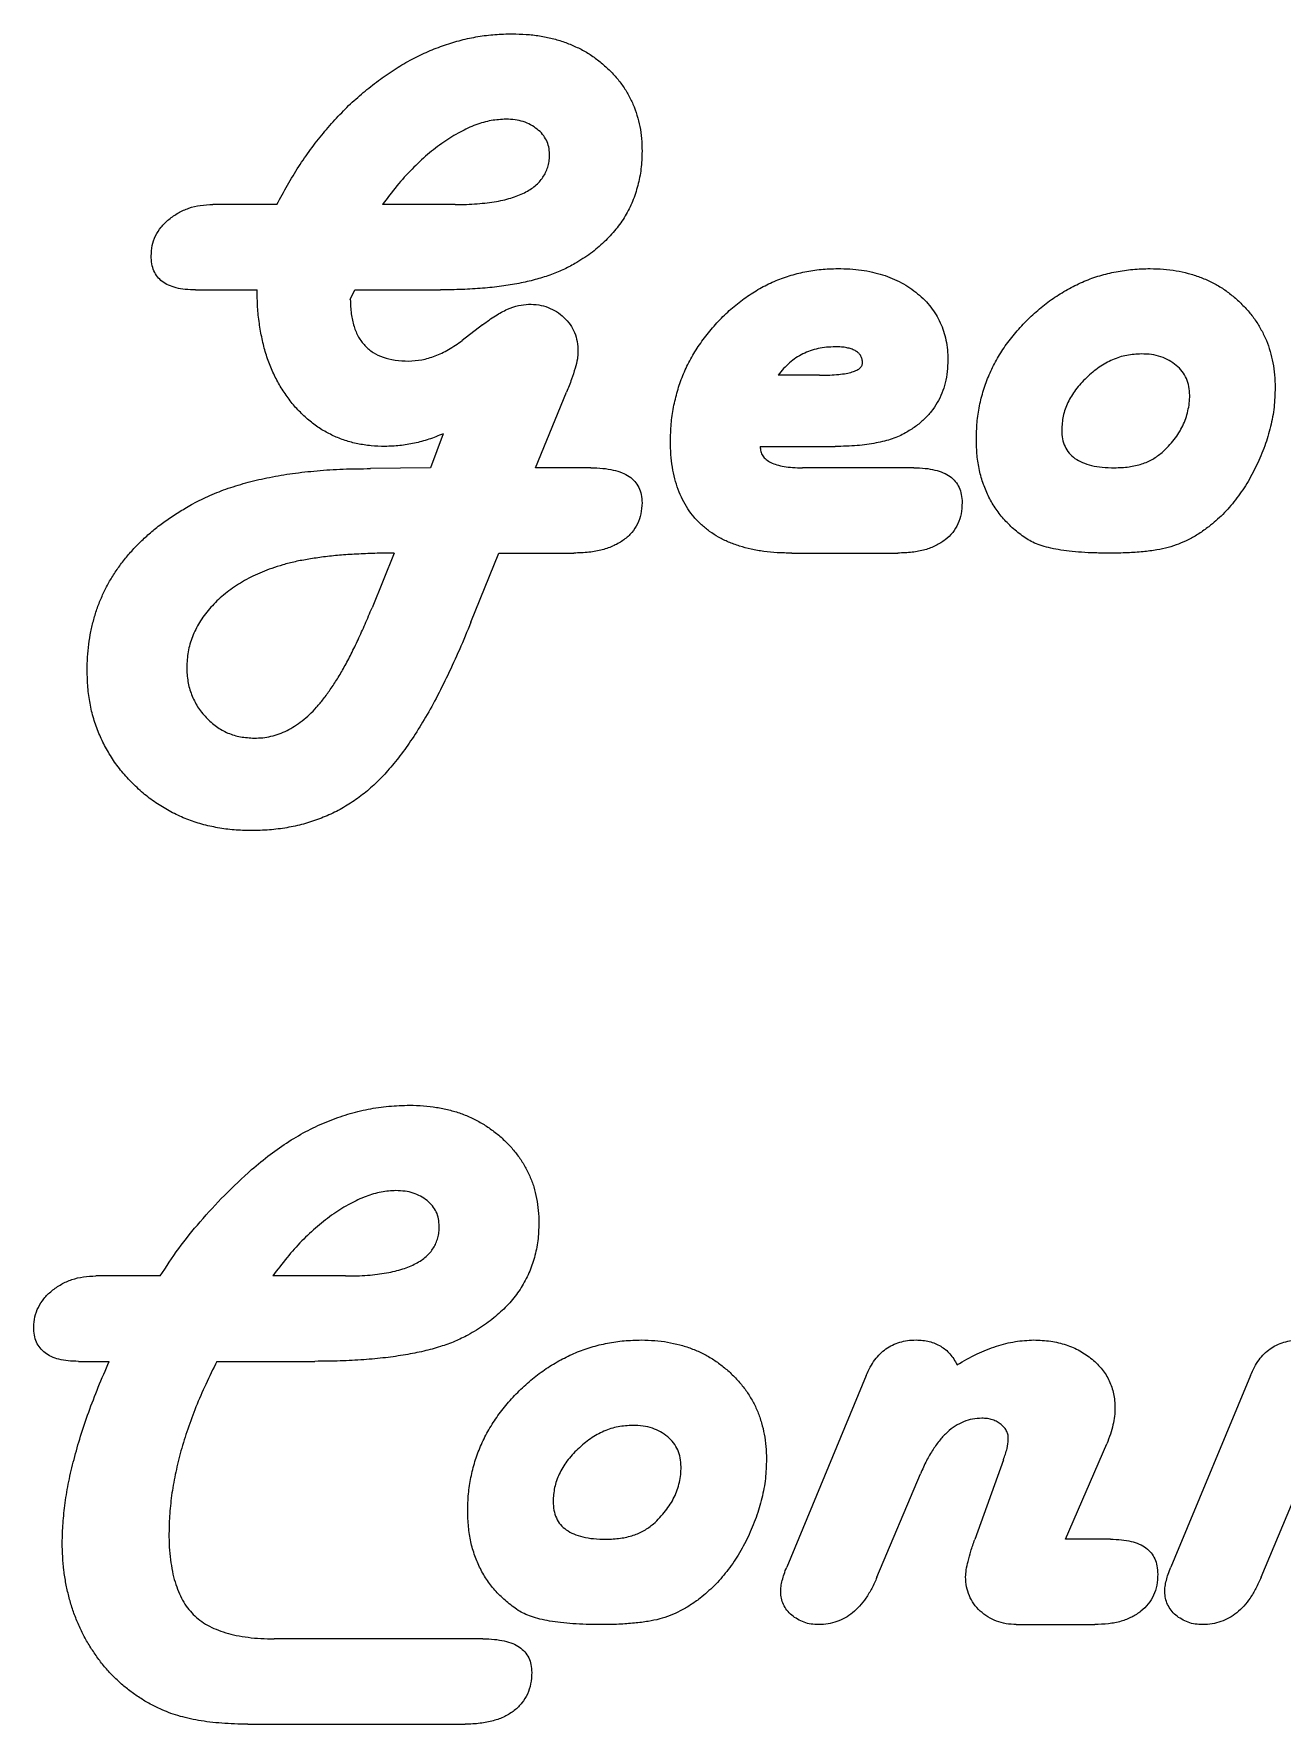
# Model space of a CAD drawing. Header units: millimetres. Extents: x -152 to 152, y -48 to 197.
# Drawn here: x 82.71 to 94.73, y -9.4 to 6.87 of the extents above; entities that cross this region are included whole.
import ezdxf

# ---------------------------------------------------------------- set-up
doc = ezdxf.new("R2010")
doc.units = ezdxf.units.MM

msp = doc.modelspace()

# ---------------------------------------------------------------- linework, layer by layer
at = {"color": 7, "linetype": 'Continuous', "lineweight": 25}
for p, q in [((85.047, 5.226), (84.43, 5.226)), ((86.763, 5.226), (86.063, 5.226)), ((84.264, 4.404), (84.856, 4.404)), ((85.753, 4.312), (85.798, 4.404)), ((85.798, 4.404), (86.622, 4.404)), ((87.027, 4.069), (86.829, 3.917)), ((90.271, 3.582), (89.873, 3.582)), ((87.536, 2.692), (87.835, 3.42)), ((86.647, 3.019), (86.525, 2.692)), ((89.699, 2.897), (90.422, 2.897)), ((86.525, 2.692), (85.947, 2.684)), ((88.07, 2.692), (87.536, 2.692)), ((91.18, 2.692), (90.108, 2.692)), ((86.174, 1.87), (85.962, 1.345)), ((86.914, 1.205), (87.182, 1.87)), ((87.182, 1.87), (87.905, 1.87)), ((90.003, 1.87), (91.025, 1.87)), ((83.923, -5.089), (83.303, -5.089)), ((85.707, -5.089), (85.007, -5.089)), ((83.136, -5.911), (83.432, -5.911)), ((84.469, -5.911), (85.412, -5.911)), ((90.721, -6.047), (89.995, -7.798)), ((94.42, -6.047), (93.693, -7.798)), ((92.639, -7.623), (93.036, -6.704)), ((90.824, -7.99), (91.244, -6.993)), ((92.042, -6.858), (91.766, -7.626)), ((94.523, -7.99), (94.942, -6.993)), ((93.073, -7.623), (92.639, -7.623)), ((89.995, -7.798), (89.955, -7.893)), ((93.693, -7.798), (93.654, -7.893)), ((92.166, -8.445), (92.921, -8.445)), ((87.03, -8.582), (85.021, -8.582)), ((84.766, -9.404), (86.86, -9.404))]:
    msp.add_line(p, q, dxfattribs=at)
for points, knots in [([(85.047, 5.226), (85.08, 5.289), (85.146, 5.413), (85.254, 5.59), (85.369, 5.757), (85.491, 5.913), (85.619, 6.059), (85.752, 6.196), (85.894, 6.319), (86.04, 6.434), (86.191, 6.537), (86.345, 6.626), (86.501, 6.702), (86.659, 6.762), (86.819, 6.811), (86.982, 6.845), (87.146, 6.866), (87.256, 6.869), (87.312, 6.87)], [0, 0, 0, 0, 0.072378, 0.143006, 0.211466, 0.278796, 0.344481, 0.409253, 0.473126, 0.536311, 0.598313, 0.658727, 0.717252, 0.774899, 0.831474, 0.887578, 0.943618, 1, 1, 1, 1]), ([(87.312, 6.87), (87.357, 6.869), (87.445, 6.866), (87.575, 6.853), (87.697, 6.826), (87.814, 6.793), (87.923, 6.747), (88.028, 6.695), (88.124, 6.628), (88.214, 6.555), (88.295, 6.473), (88.367, 6.386), (88.428, 6.292), (88.477, 6.192), (88.514, 6.086), (88.543, 5.976), (88.559, 5.859), (88.561, 5.779), (88.562, 5.739)], [0, 0, 0, 0, 0.0713298, 0.140169, 0.2060683, 0.2697852, 0.3321829, 0.3939129, 0.4554144, 0.5169055, 0.5777032, 0.6376022, 0.6961286, 0.7548188, 0.8136832, 0.8737742, 0.9354523, 1, 1, 1, 1]), ([(87.253, 6.048), (87.205, 6.045), (87.106, 6.039), (86.957, 5.996), (86.804, 5.924), (86.648, 5.828), (86.493, 5.708), (86.343, 5.566), (86.196, 5.406), (86.108, 5.287), (86.063, 5.226)], [0, 0, 0, 0, 0.0956758, 0.1981549, 0.3099655, 0.4333696, 0.5651131, 0.7023843, 0.8473471, 1, 1, 1, 1]), ([(87.671, 5.713), (87.67, 5.736), (87.667, 5.781), (87.643, 5.846), (87.606, 5.905), (87.553, 5.954), (87.49, 5.995), (87.418, 6.028), (87.338, 6.044), (87.282, 6.047), (87.253, 6.048)], [0, 0, 0, 0, 0.115458, 0.2277673, 0.3406906, 0.4624528, 0.5892862, 0.7185682, 0.8543417, 1, 1, 1, 1]), ([(86.763, 5.226), (86.799, 5.227), (86.87, 5.227), (86.974, 5.233), (87.069, 5.242), (87.158, 5.255), (87.24, 5.271), (87.315, 5.293), (87.382, 5.318), (87.443, 5.346), (87.497, 5.379), (87.544, 5.414), (87.583, 5.455), (87.616, 5.499), (87.64, 5.547), (87.659, 5.599), (87.67, 5.655), (87.671, 5.693), (87.671, 5.713)], [0, 0, 0, 0, 0.095637, 0.184879, 0.268847, 0.345782, 0.418791, 0.485484, 0.547745, 0.606297, 0.659634, 0.711255, 0.75918, 0.806343, 0.852434, 0.899707, 0.948865, 1, 1, 1, 1]), ([(88.562, 5.739), (88.56, 5.682), (88.557, 5.57), (88.524, 5.409), (88.475, 5.256), (88.403, 5.114), (88.311, 4.984), (88.199, 4.863), (88.067, 4.75), (87.967, 4.689), (87.915, 4.657)], [0, 0, 0, 0, 0.128618, 0.252004, 0.372039, 0.490507, 0.609931, 0.733961, 0.862911, 1, 1, 1, 1]), ([(83.836, 4.731), (83.838, 4.764), (83.841, 4.831), (83.876, 4.926), (83.93, 5.012), (84.006, 5.086), (84.096, 5.149), (84.198, 5.194), (84.311, 5.222), (84.389, 5.225), (84.43, 5.226)], [0, 0, 0, 0, 0.117604, 0.230919, 0.347233, 0.470392, 0.599117, 0.727204, 0.859066, 1, 1, 1, 1]), ([(84.264, 4.404), (84.23, 4.405), (84.167, 4.407), (84.079, 4.421), (84.004, 4.447), (83.942, 4.482), (83.893, 4.529), (83.86, 4.588), (83.838, 4.656), (83.837, 4.705), (83.836, 4.731)], [0, 0, 0, 0, 0.1641632, 0.3075177, 0.4349217, 0.5482786, 0.6555706, 0.7626498, 0.8757381, 1, 1, 1, 1]), ([(87.915, 4.657), (87.877, 4.636), (87.799, 4.594), (87.671, 4.544), (87.529, 4.5), (87.374, 4.465), (87.205, 4.437), (87.023, 4.419), (86.827, 4.407), (86.692, 4.405), (86.622, 4.404)], [0, 0, 0, 0, 0.09671, 0.199856, 0.310965, 0.430504, 0.558428, 0.695846, 0.843216, 1, 1, 1, 1]), ([(88.836, 2.946), (88.837, 3.002), (88.84, 3.112), (88.863, 3.274), (88.901, 3.429), (88.951, 3.58), (89.02, 3.724), (89.102, 3.862), (89.2, 3.994), (89.31, 4.119), (89.431, 4.234), (89.56, 4.333), (89.693, 4.419), (89.833, 4.489), (89.979, 4.542), (90.13, 4.581), (90.287, 4.606), (90.393, 4.608), (90.447, 4.61)], [0, 0, 0, 0, 0.065025, 0.128095, 0.190208, 0.251836, 0.313494, 0.375481, 0.439192, 0.504689, 0.570079, 0.633297, 0.69452, 0.755043, 0.81538, 0.875573, 0.937055, 1, 1, 1, 1]), ([(90.447, 4.61), (90.486, 4.609), (90.562, 4.607), (90.674, 4.597), (90.779, 4.577), (90.878, 4.552), (90.972, 4.517), (91.06, 4.475), (91.142, 4.426), (91.216, 4.369), (91.285, 4.308), (91.344, 4.239), (91.395, 4.167), (91.435, 4.089), (91.468, 4.007), (91.49, 3.919), (91.505, 3.827), (91.506, 3.764), (91.507, 3.732)], [0, 0, 0, 0, 0.075487, 0.147794, 0.216752, 0.282553, 0.346707, 0.409549, 0.47103, 0.531795, 0.59157, 0.649448, 0.706656, 0.762999, 0.819546, 0.877458, 0.937652, 1, 1, 1, 1]), ([(91.781, 2.964), (91.782, 3.018), (91.785, 3.127), (91.809, 3.286), (91.847, 3.44), (91.903, 3.588), (91.972, 3.731), (92.059, 3.867), (92.16, 3.999), (92.276, 4.122), (92.402, 4.236), (92.535, 4.336), (92.675, 4.419), (92.819, 4.49), (92.97, 4.544), (93.126, 4.581), (93.288, 4.606), (93.398, 4.608), (93.454, 4.61)], [0, 0, 0, 0, 0.062987, 0.124928, 0.185572, 0.245691, 0.30657, 0.368298, 0.431636, 0.497398, 0.563211, 0.626955, 0.689303, 0.750551, 0.811688, 0.873432, 0.93578, 1, 1, 1, 1]), ([(93.454, 4.61), (93.496, 4.608), (93.581, 4.606), (93.704, 4.591), (93.821, 4.565), (93.933, 4.53), (94.039, 4.485), (94.139, 4.429), (94.232, 4.362), (94.319, 4.287), (94.398, 4.203), (94.469, 4.115), (94.526, 4.019), (94.576, 3.919), (94.611, 3.812), (94.638, 3.701), (94.655, 3.584), (94.657, 3.504), (94.658, 3.463)], [0, 0, 0, 0, 0.069013, 0.135582, 0.199715, 0.262411, 0.323676, 0.384902, 0.446288, 0.508615, 0.570396, 0.630973, 0.690791, 0.750157, 0.810305, 0.871208, 0.934431, 1, 1, 1, 1]), ([(86.087, 2.897), (86.042, 2.898), (85.954, 2.901), (85.825, 2.921), (85.703, 2.952), (85.588, 2.999), (85.478, 3.056), (85.376, 3.129), (85.281, 3.214), (85.192, 3.31), (85.114, 3.419), (85.043, 3.534), (84.986, 3.66), (84.937, 3.793), (84.902, 3.935), (84.875, 4.084), (84.858, 4.241), (84.857, 4.349), (84.856, 4.404)], [0, 0, 0, 0, 0.061755, 0.121159, 0.178396, 0.234851, 0.291352, 0.348263, 0.405832, 0.46613, 0.527426, 0.589136, 0.651777, 0.716357, 0.783088, 0.852229, 0.924568, 1, 1, 1, 1]), ([(85.753, 4.312), (85.755, 4.266), (85.757, 4.178), (85.785, 4.056), (85.827, 3.951), (85.891, 3.865), (85.972, 3.798), (86.071, 3.752), (86.188, 3.724), (86.271, 3.721), (86.315, 3.719)], [0, 0, 0, 0, 0.1489749, 0.2802328, 0.3996323, 0.5092102, 0.6189015, 0.7329892, 0.8589368, 1, 1, 1, 1]), ([(87.027, 4.069), (87.068, 4.099), (87.144, 4.154), (87.26, 4.218), (87.367, 4.258), (87.437, 4.264), (87.469, 4.267)], [0, 0, 0, 0, 0.309701, 0.574583, 0.802394, 1, 1, 1, 1]), ([(87.469, 4.267), (87.502, 4.266), (87.566, 4.264), (87.657, 4.238), (87.741, 4.198), (87.812, 4.141), (87.871, 4.073), (87.916, 3.994), (87.94, 3.905), (87.944, 3.842), (87.945, 3.81)], [0, 0, 0, 0, 0.133598, 0.259705, 0.382099, 0.505796, 0.627985, 0.747247, 0.869169, 1, 1, 1, 1]), ([(86.315, 3.719), (86.358, 3.722), (86.444, 3.728), (86.574, 3.766), (86.705, 3.829), (86.786, 3.887), (86.829, 3.917)], [0, 0, 0, 0, 0.226761, 0.465214, 0.720027, 1, 1, 1, 1]), ([(87.945, 3.81), (87.944, 3.786), (87.941, 3.732), (87.916, 3.644), (87.882, 3.537), (87.852, 3.461), (87.835, 3.42)], [0, 0, 0, 0, 0.1739127, 0.3979571, 0.6734876, 1, 1, 1, 1]), ([(90.423, 3.856), (90.394, 3.855), (90.339, 3.854), (90.258, 3.841), (90.182, 3.82), (90.11, 3.789), (90.043, 3.751), (89.981, 3.702), (89.923, 3.647), (89.89, 3.604), (89.873, 3.582)], [0, 0, 0, 0, 0.132384, 0.259501, 0.382952, 0.502939, 0.624376, 0.744888, 0.870352, 1, 1, 1, 1]), ([(90.685, 3.711), (90.683, 3.722), (90.68, 3.745), (90.666, 3.776), (90.642, 3.801), (90.613, 3.822), (90.575, 3.837), (90.531, 3.849), (90.479, 3.855), (90.442, 3.856), (90.423, 3.856)], [0, 0, 0, 0, 0.104818, 0.204206, 0.304476, 0.410767, 0.530408, 0.667075, 0.822812, 1, 1, 1, 1]), ([(93.37, 3.788), (93.323, 3.785), (93.228, 3.78), (93.089, 3.735), (92.959, 3.661), (92.84, 3.562), (92.735, 3.449), (92.66, 3.323), (92.611, 3.191), (92.606, 3.1), (92.603, 3.055)], [0, 0, 0, 0, 0.121989, 0.244448, 0.37085, 0.507454, 0.642262, 0.765606, 0.883404, 1, 1, 1, 1]), ([(93.836, 3.39), (93.834, 3.418), (93.83, 3.473), (93.807, 3.552), (93.765, 3.621), (93.707, 3.68), (93.638, 3.728), (93.557, 3.763), (93.467, 3.785), (93.403, 3.787), (93.37, 3.788)], [0, 0, 0, 0, 0.123692, 0.240969, 0.355578, 0.47456, 0.597711, 0.721873, 0.856382, 1, 1, 1, 1]), ([(90.271, 3.582), (90.304, 3.582), (90.366, 3.583), (90.452, 3.59), (90.524, 3.598), (90.583, 3.612), (90.629, 3.63), (90.663, 3.651), (90.683, 3.68), (90.684, 3.7), (90.685, 3.711)], [0, 0, 0, 0, 0.213137, 0.396953, 0.554117, 0.681381, 0.785198, 0.869103, 0.935193, 1, 1, 1, 1]), ([(91.507, 3.732), (91.506, 3.694), (91.503, 3.619), (91.484, 3.511), (91.452, 3.41), (91.407, 3.317), (91.349, 3.232), (91.278, 3.155), (91.194, 3.085), (91.131, 3.047), (91.098, 3.028)], [0, 0, 0, 0, 0.133647, 0.261587, 0.383451, 0.50114, 0.620476, 0.742282, 0.867146, 1, 1, 1, 1]), ([(94.658, 3.463), (94.656, 3.4), (94.652, 3.274), (94.617, 3.086), (94.561, 2.898), (94.483, 2.715), (94.389, 2.54), (94.279, 2.382), (94.158, 2.241), (94.065, 2.162), (94.019, 2.124)], [0, 0, 0, 0, 0.123163, 0.247332, 0.374212, 0.506045, 0.63641, 0.761416, 0.882218, 1, 1, 1, 1]), ([(93.569, 2.839), (93.59, 2.859), (93.632, 2.899), (93.686, 2.963), (93.733, 3.028), (93.77, 3.096), (93.8, 3.166), (93.819, 3.239), (93.833, 3.314), (93.835, 3.364), (93.836, 3.39)], [0, 0, 0, 0, 0.138087, 0.271804, 0.398534, 0.520913, 0.64043, 0.760321, 0.879246, 1, 1, 1, 1]), ([(86.647, 3.019), (86.601, 3), (86.511, 2.963), (86.371, 2.927), (86.23, 2.901), (86.135, 2.899), (86.087, 2.897)], [0, 0, 0, 0, 0.256682, 0.506458, 0.752905, 1, 1, 1, 1]), ([(90.003, 1.87), (89.957, 1.871), (89.867, 1.872), (89.736, 1.885), (89.615, 1.906), (89.501, 1.936), (89.396, 1.975), (89.299, 2.021), (89.212, 2.078), (89.132, 2.142), (89.062, 2.216), (89, 2.296), (88.95, 2.386), (88.908, 2.483), (88.875, 2.587), (88.852, 2.7), (88.838, 2.821), (88.836, 2.904), (88.836, 2.946)], [0, 0, 0, 0, 0.076694, 0.148395, 0.216645, 0.280725, 0.342289, 0.401363, 0.458122, 0.514299, 0.56977, 0.625318, 0.681564, 0.739403, 0.799452, 0.862712, 0.929199, 1, 1, 1, 1]), ([(91.098, 3.028), (91.078, 3.017), (91.037, 2.994), (90.969, 2.97), (90.895, 2.947), (90.814, 2.93), (90.726, 2.914), (90.63, 2.905), (90.528, 2.898), (90.458, 2.898), (90.422, 2.897)], [0, 0, 0, 0, 0.096971, 0.200636, 0.311541, 0.431292, 0.559206, 0.696757, 0.843127, 1, 1, 1, 1]), ([(92.267, 2.007), (92.228, 2.034), (92.152, 2.089), (92.053, 2.186), (91.968, 2.291), (91.9, 2.408), (91.846, 2.533), (91.808, 2.668), (91.785, 2.813), (91.782, 2.913), (91.781, 2.964)], [0, 0, 0, 0, 0.1267417, 0.250255, 0.3697922, 0.4882964, 0.6088503, 0.7339136, 0.8633609, 1, 1, 1, 1]), ([(92.603, 3.055), (92.604, 3.026), (92.606, 2.972), (92.632, 2.896), (92.672, 2.83), (92.73, 2.779), (92.804, 2.74), (92.892, 2.711), (92.997, 2.694), (93.071, 2.693), (93.111, 2.692)], [0, 0, 0, 0, 0.119601, 0.229283, 0.334305, 0.440006, 0.555427, 0.684184, 0.832439, 1, 1, 1, 1]), ([(89.699, 2.897), (89.7, 2.881), (89.703, 2.849), (89.723, 2.805), (89.757, 2.769), (89.804, 2.74), (89.862, 2.718), (89.933, 2.703), (90.016, 2.693), (90.076, 2.692), (90.108, 2.692)], [0, 0, 0, 0, 0.095546, 0.185946, 0.279809, 0.384892, 0.504874, 0.647321, 0.810479, 1, 1, 1, 1]), ([(93.111, 2.692), (93.158, 2.693), (93.247, 2.697), (93.372, 2.725), (93.481, 2.77), (93.54, 2.817), (93.569, 2.839)], [0, 0, 0, 0, 0.285726, 0.54228, 0.777145, 1, 1, 1, 1]), ([(84.238, 2.346), (84.292, 2.374), (84.402, 2.43), (84.581, 2.497), (84.773, 2.556), (84.98, 2.602), (85.201, 2.64), (85.437, 2.665), (85.687, 2.682), (85.859, 2.683), (85.947, 2.684)], [0, 0, 0, 0, 0.1028344, 0.2110545, 0.3249614, 0.4453727, 0.5724752, 0.7070919, 0.8497228, 1, 1, 1, 1]), ([(88.07, 2.692), (88.109, 2.691), (88.181, 2.689), (88.282, 2.673), (88.368, 2.649), (88.438, 2.611), (88.494, 2.563), (88.534, 2.503), (88.558, 2.432), (88.56, 2.381), (88.562, 2.355)], [0, 0, 0, 0, 0.171249, 0.320459, 0.451237, 0.566778, 0.672273, 0.775071, 0.882265, 1, 1, 1, 1]), ([(91.18, 2.692), (91.217, 2.691), (91.285, 2.689), (91.379, 2.673), (91.461, 2.648), (91.529, 2.612), (91.58, 2.562), (91.618, 2.503), (91.64, 2.432), (91.643, 2.382), (91.644, 2.356)], [0, 0, 0, 0, 0.166244, 0.313, 0.442456, 0.557263, 0.664235, 0.76914, 0.877803, 1, 1, 1, 1]), ([(83.219, 0.74), (83.22, 0.783), (83.222, 0.867), (83.234, 0.992), (83.252, 1.114), (83.282, 1.231), (83.317, 1.345), (83.361, 1.455), (83.412, 1.561), (83.473, 1.663), (83.541, 1.762), (83.617, 1.857), (83.701, 1.949), (83.793, 2.036), (83.891, 2.121), (84, 2.199), (84.116, 2.275), (84.197, 2.322), (84.238, 2.346)], [0, 0, 0, 0, 0.064046, 0.126731, 0.187768, 0.247668, 0.306887, 0.366022, 0.42471, 0.483534, 0.543012, 0.603742, 0.66528, 0.728665, 0.793003, 0.859792, 0.928735, 1, 1, 1, 1]), ([(88.562, 2.355), (88.56, 2.319), (88.556, 2.249), (88.521, 2.151), (88.466, 2.065), (88.388, 1.994), (88.291, 1.938), (88.177, 1.898), (88.046, 1.875), (87.954, 1.872), (87.905, 1.87)], [0, 0, 0, 0, 0.1170155, 0.2267486, 0.335258, 0.4481277, 0.5681459, 0.6981623, 0.8402127, 1, 1, 1, 1]), ([(91.644, 2.356), (91.642, 2.319), (91.64, 2.25), (91.607, 2.152), (91.556, 2.065), (91.482, 1.994), (91.391, 1.939), (91.283, 1.897), (91.159, 1.875), (91.071, 1.872), (91.025, 1.87)], [0, 0, 0, 0, 0.122117, 0.234846, 0.344517, 0.45778, 0.576756, 0.70334, 0.844346, 1, 1, 1, 1]), ([(94.019, 2.124), (93.987, 2.101), (93.926, 2.056), (93.829, 2), (93.73, 1.957), (93.627, 1.922), (93.512, 1.898), (93.381, 1.882), (93.23, 1.871), (93.122, 1.87), (93.065, 1.87)], [0, 0, 0, 0, 0.115157, 0.22551, 0.332445, 0.436522, 0.548342, 0.680029, 0.830101, 1, 1, 1, 1]), ([(93.065, 1.87), (93.018, 1.87), (92.927, 1.871), (92.797, 1.877), (92.679, 1.888), (92.573, 1.903), (92.479, 1.921), (92.397, 1.945), (92.326, 1.972), (92.286, 1.996), (92.267, 2.007)], [0, 0, 0, 0, 0.1738019, 0.3320989, 0.4764213, 0.607065, 0.7244295, 0.8278106, 0.9192843, 1, 1, 1, 1]), ([(86.174, 1.87), (86.112, 1.87), (85.991, 1.869), (85.816, 1.861), (85.651, 1.851), (85.498, 1.835), (85.356, 1.813), (85.226, 1.79), (85.106, 1.76), (85.032, 1.735), (84.996, 1.723)], [0, 0, 0, 0, 0.156155, 0.30346, 0.441948, 0.570978, 0.690785, 0.802194, 0.904924, 1, 1, 1, 1]), ([(84.996, 1.723), (84.935, 1.7), (84.817, 1.654), (84.657, 1.562), (84.515, 1.457), (84.395, 1.337), (84.299, 1.207), (84.229, 1.068), (84.186, 0.921), (84.181, 0.821), (84.178, 0.771)], [0, 0, 0, 0, 0.145542, 0.282718, 0.413546, 0.540209, 0.660971, 0.775411, 0.887563, 1, 1, 1, 1]), ([(84.828, 0.089), (84.855, 0.09), (84.91, 0.091), (84.99, 0.106), (85.068, 0.13), (85.145, 0.162), (85.219, 0.204), (85.291, 0.256), (85.362, 0.316), (85.43, 0.387), (85.497, 0.467), (85.563, 0.559), (85.631, 0.662), (85.698, 0.776), (85.764, 0.903), (85.83, 1.04), (85.898, 1.188), (85.94, 1.292), (85.962, 1.345)], [0, 0, 0, 0, 0.0460051, 0.0908344, 0.1363259, 0.1823155, 0.2296066, 0.2787834, 0.3304285, 0.384439, 0.4428817, 0.5056563, 0.5741688, 0.6482562, 0.7277896, 0.8126502, 0.9037076, 1, 1, 1, 1]), ([(86.914, 1.205), (86.878, 1.116), (86.808, 0.945), (86.694, 0.701), (86.583, 0.475), (86.468, 0.271), (86.353, 0.086), (86.236, -0.079), (86.118, -0.223), (85.998, -0.349), (85.873, -0.457), (85.741, -0.548), (85.603, -0.628), (85.456, -0.69), (85.303, -0.741), (85.141, -0.776), (84.972, -0.797), (84.857, -0.8), (84.799, -0.801)], [0, 0, 0, 0, 0.091854, 0.177715, 0.258024, 0.332909, 0.402379, 0.466635, 0.526417, 0.581088, 0.632992, 0.684328, 0.735028, 0.785736, 0.837224, 0.889758, 0.943852, 1, 1, 1, 1]), ([(84.799, -0.801), (84.744, -0.8), (84.635, -0.798), (84.477, -0.776), (84.324, -0.742), (84.179, -0.694), (84.041, -0.631), (83.91, -0.555), (83.785, -0.466), (83.67, -0.362), (83.564, -0.25), (83.471, -0.128), (83.394, 0), (83.33, 0.135), (83.279, 0.276), (83.244, 0.425), (83.224, 0.58), (83.221, 0.686), (83.219, 0.74)], [0, 0, 0, 0, 0.066881, 0.131692, 0.194861, 0.256615, 0.317599, 0.378856, 0.440755, 0.504075, 0.567018, 0.628643, 0.689002, 0.748986, 0.809792, 0.871368, 0.934401, 1, 1, 1, 1]), ([(84.178, 0.771), (84.18, 0.725), (84.184, 0.635), (84.221, 0.507), (84.28, 0.388), (84.362, 0.285), (84.461, 0.198), (84.573, 0.134), (84.697, 0.096), (84.784, 0.092), (84.828, 0.089)], [0, 0, 0, 0, 0.13116, 0.256252, 0.379526, 0.506766, 0.632675, 0.753356, 0.87383, 1, 1, 1, 1]), ([(84.803, -4.065), (84.861, -4.015), (84.976, -3.918), (85.159, -3.793), (85.344, -3.685), (85.534, -3.598), (85.727, -3.529), (85.924, -3.481), (86.124, -3.451), (86.258, -3.447), (86.326, -3.445)], [0, 0, 0, 0, 0.136583, 0.26793, 0.395109, 0.518419, 0.640008, 0.75995, 0.879573, 1, 1, 1, 1]), ([(86.326, -3.445), (86.37, -3.446), (86.456, -3.448), (86.582, -3.464), (86.702, -3.488), (86.817, -3.522), (86.926, -3.567), (87.029, -3.623), (87.126, -3.688), (87.216, -3.762), (87.298, -3.844), (87.371, -3.933), (87.432, -4.027), (87.483, -4.126), (87.522, -4.232), (87.548, -4.343), (87.566, -4.459), (87.568, -4.538), (87.568, -4.579)], [0, 0, 0, 0, 0.069967, 0.13694, 0.201926, 0.265402, 0.327573, 0.389627, 0.451105, 0.51369, 0.575582, 0.635767, 0.695359, 0.754077, 0.813416, 0.873658, 0.935712, 1, 1, 1, 1]), ([(83.923, -5.089), (83.981, -5), (84.099, -4.819), (84.308, -4.561), (84.541, -4.306), (84.714, -4.146), (84.803, -4.065)], [0, 0, 0, 0, 0.234464, 0.479015, 0.733424, 1, 1, 1, 1]), ([(86.193, -4.267), (86.146, -4.27), (86.047, -4.276), (85.898, -4.321), (85.745, -4.393), (85.588, -4.49), (85.432, -4.611), (85.282, -4.752), (85.139, -4.912), (85.052, -5.029), (85.007, -5.089)], [0, 0, 0, 0, 0.095919, 0.198162, 0.311209, 0.435914, 0.568999, 0.70662, 0.849978, 1, 1, 1, 1]), ([(86.61, -4.61), (86.608, -4.586), (86.605, -4.539), (86.584, -4.471), (86.544, -4.412), (86.493, -4.361), (86.429, -4.32), (86.358, -4.288), (86.278, -4.271), (86.222, -4.268), (86.193, -4.267)], [0, 0, 0, 0, 0.119746, 0.233858, 0.348246, 0.468913, 0.594632, 0.722778, 0.855621, 1, 1, 1, 1]), ([(85.707, -5.089), (85.744, -5.089), (85.814, -5.088), (85.917, -5.083), (86.012, -5.073), (86.1, -5.061), (86.182, -5.043), (86.256, -5.023), (86.323, -4.998), (86.383, -4.971), (86.437, -4.939), (86.483, -4.903), (86.522, -4.864), (86.554, -4.82), (86.579, -4.773), (86.597, -4.722), (86.608, -4.667), (86.609, -4.629), (86.61, -4.61)], [0, 0, 0, 0, 0.095639, 0.185757, 0.268684, 0.347302, 0.42011, 0.487202, 0.549195, 0.607075, 0.661738, 0.711811, 0.760864, 0.807181, 0.853724, 0.900578, 0.949299, 1, 1, 1, 1]), ([(87.568, -4.579), (87.567, -4.636), (87.563, -4.748), (87.53, -4.91), (87.476, -5.061), (87.401, -5.204), (87.304, -5.335), (87.184, -5.454), (87.045, -5.565), (86.94, -5.627), (86.886, -5.658)], [0, 0, 0, 0, 0.127351, 0.248869, 0.366964, 0.484582, 0.605015, 0.729157, 0.859797, 1, 1, 1, 1]), ([(82.705, -5.581), (82.707, -5.548), (82.711, -5.482), (82.747, -5.389), (82.801, -5.303), (82.878, -5.229), (82.969, -5.166), (83.072, -5.121), (83.185, -5.093), (83.263, -5.09), (83.303, -5.089)], [0, 0, 0, 0, 0.116511, 0.229212, 0.344619, 0.468814, 0.598725, 0.728109, 0.860134, 1, 1, 1, 1]), ([(83.136, -5.911), (83.102, -5.91), (83.039, -5.908), (82.95, -5.894), (82.875, -5.869), (82.813, -5.831), (82.764, -5.784), (82.729, -5.726), (82.708, -5.657), (82.706, -5.607), (82.705, -5.581)], [0, 0, 0, 0, 0.163036, 0.307114, 0.433643, 0.547111, 0.653667, 0.760896, 0.874865, 1, 1, 1, 1]), ([(86.886, -5.658), (86.845, -5.679), (86.759, -5.722), (86.616, -5.772), (86.457, -5.816), (86.28, -5.85), (86.088, -5.878), (85.878, -5.897), (85.65, -5.909), (85.493, -5.91), (85.412, -5.911)], [0, 0, 0, 0, 0.09107, 0.190707, 0.300334, 0.419005, 0.548019, 0.687644, 0.838235, 1, 1, 1, 1]), ([(86.884, -7.351), (86.885, -7.297), (86.887, -7.188), (86.912, -7.029), (86.95, -6.875), (87.006, -6.727), (87.075, -6.584), (87.162, -6.448), (87.263, -6.316), (87.378, -6.193), (87.505, -6.079), (87.637, -5.979), (87.778, -5.896), (87.921, -5.825), (88.072, -5.771), (88.229, -5.734), (88.391, -5.709), (88.501, -5.707), (88.556, -5.705)], [0, 0, 0, 0, 0.062987, 0.124928, 0.185572, 0.245691, 0.30657, 0.368298, 0.431636, 0.497398, 0.563211, 0.626955, 0.689303, 0.750551, 0.811688, 0.873432, 0.93578, 1, 1, 1, 1]), ([(88.556, -5.705), (88.599, -5.707), (88.683, -5.709), (88.807, -5.724), (88.924, -5.75), (89.036, -5.785), (89.141, -5.83), (89.241, -5.886), (89.335, -5.953), (89.422, -6.028), (89.501, -6.112), (89.572, -6.2), (89.629, -6.296), (89.678, -6.396), (89.714, -6.503), (89.741, -6.614), (89.757, -6.731), (89.759, -6.811), (89.76, -6.852)], [0, 0, 0, 0, 0.0690133, 0.1355816, 0.1997147, 0.2624107, 0.3236763, 0.3849016, 0.4462884, 0.5086146, 0.5703955, 0.6309729, 0.6907905, 0.7501567, 0.8103046, 0.8712081, 0.9344312, 1, 1, 1, 1]), ([(90.721, -6.047), (90.734, -6.02), (90.757, -5.968), (90.801, -5.897), (90.852, -5.838), (90.909, -5.79), (90.973, -5.752), (91.044, -5.725), (91.12, -5.708), (91.172, -5.706), (91.2, -5.705)], [0, 0, 0, 0, 0.141688, 0.272574, 0.394499, 0.512913, 0.629748, 0.748357, 0.870282, 1, 1, 1, 1]), ([(91.2, -5.705), (91.222, -5.706), (91.265, -5.707), (91.327, -5.719), (91.385, -5.737), (91.438, -5.764), (91.486, -5.797), (91.528, -5.839), (91.565, -5.888), (91.585, -5.925), (91.596, -5.944)], [0, 0, 0, 0, 0.135563, 0.264491, 0.386049, 0.506186, 0.623734, 0.742655, 0.86889, 1, 1, 1, 1]), ([(91.596, -5.944), (91.659, -5.907), (91.78, -5.837), (91.969, -5.764), (92.153, -5.715), (92.275, -5.708), (92.334, -5.705)], [0, 0, 0, 0, 0.27807, 0.534394, 0.773003, 1, 1, 1, 1]), ([(92.334, -5.705), (92.389, -5.708), (92.494, -5.712), (92.644, -5.747), (92.779, -5.805), (92.896, -5.887), (92.995, -5.983), (93.065, -6.097), (93.109, -6.224), (93.114, -6.313), (93.116, -6.358)], [0, 0, 0, 0, 0.143396, 0.276691, 0.40395, 0.529755, 0.651514, 0.765616, 0.879877, 1, 1, 1, 1]), ([(94.42, -6.047), (94.432, -6.02), (94.456, -5.968), (94.5, -5.897), (94.551, -5.838), (94.608, -5.79), (94.672, -5.752), (94.742, -5.725), (94.818, -5.708), (94.871, -5.706), (94.898, -5.705)], [0, 0, 0, 0, 0.141688, 0.272574, 0.394499, 0.512913, 0.629748, 0.748357, 0.870282, 1, 1, 1, 1]), ([(82.979, -7.658), (82.981, -7.595), (82.985, -7.467), (83.006, -7.27), (83.041, -7.065), (83.092, -6.851), (83.155, -6.628), (83.234, -6.396), (83.326, -6.155), (83.396, -5.994), (83.432, -5.911)], [0, 0, 0, 0, 0.1031673, 0.211544, 0.3263012, 0.4473218, 0.5746792, 0.7089853, 0.8508745, 1, 1, 1, 1]), ([(84.469, -5.911), (84.432, -5.984), (84.36, -6.129), (84.266, -6.346), (84.187, -6.56), (84.121, -6.769), (84.071, -6.974), (84.034, -7.176), (84.012, -7.374), (84.008, -7.504), (84.007, -7.569)], [0, 0, 0, 0, 0.141903, 0.278216, 0.409021, 0.535488, 0.656673, 0.774377, 0.889019, 1, 1, 1, 1]), ([(91.833, -6.459), (91.803, -6.461), (91.744, -6.464), (91.657, -6.49), (91.575, -6.532), (91.499, -6.593), (91.427, -6.668), (91.361, -6.762), (91.297, -6.87), (91.262, -6.951), (91.244, -6.993)], [0, 0, 0, 0, 0.1055881, 0.2109938, 0.3180373, 0.4317628, 0.5544611, 0.6887104, 0.836827, 1, 1, 1, 1]), ([(92.089, -6.663), (92.089, -6.65), (92.088, -6.623), (92.075, -6.584), (92.052, -6.548), (92.019, -6.518), (91.982, -6.49), (91.936, -6.473), (91.887, -6.46), (91.852, -6.459), (91.833, -6.459)], [0, 0, 0, 0, 0.111377, 0.218574, 0.332864, 0.45478, 0.582844, 0.712531, 0.850727, 1, 1, 1, 1]), ([(93.116, -6.358), (93.115, -6.385), (93.113, -6.441), (93.097, -6.525), (93.073, -6.615), (93.049, -6.674), (93.036, -6.704)], [0, 0, 0, 0, 0.225293, 0.465765, 0.723911, 1, 1, 1, 1]), ([(88.473, -6.527), (88.425, -6.53), (88.33, -6.535), (88.192, -6.58), (88.061, -6.654), (87.942, -6.753), (87.838, -6.866), (87.762, -6.992), (87.714, -7.124), (87.708, -7.215), (87.705, -7.26)], [0, 0, 0, 0, 0.121989, 0.244448, 0.37085, 0.507454, 0.642262, 0.765606, 0.883404, 1, 1, 1, 1]), ([(88.938, -6.926), (88.937, -6.897), (88.933, -6.842), (88.91, -6.763), (88.867, -6.694), (88.81, -6.635), (88.74, -6.587), (88.66, -6.552), (88.57, -6.53), (88.506, -6.528), (88.473, -6.527)], [0, 0, 0, 0, 0.1236919, 0.2409691, 0.3555779, 0.47456, 0.5977113, 0.7218731, 0.8563822, 1, 1, 1, 1]), ([(92.042, -6.858), (92.055, -6.822), (92.078, -6.759), (92.086, -6.692), (92.089, -6.663)], [0, 0, 0, 0, 0.569242, 1, 1, 1, 1]), ([(88.672, -7.476), (88.693, -7.456), (88.734, -7.416), (88.788, -7.352), (88.835, -7.287), (88.873, -7.219), (88.903, -7.149), (88.922, -7.076), (88.936, -7.001), (88.938, -6.951), (88.938, -6.926)], [0, 0, 0, 0, 0.138087, 0.271804, 0.398534, 0.520913, 0.64043, 0.760321, 0.879246, 1, 1, 1, 1]), ([(89.76, -6.852), (89.758, -6.915), (89.754, -7.041), (89.719, -7.23), (89.663, -7.417), (89.586, -7.6), (89.492, -7.775), (89.382, -7.933), (89.261, -8.074), (89.167, -8.153), (89.121, -8.192)], [0, 0, 0, 0, 0.123163, 0.247332, 0.374212, 0.506045, 0.63641, 0.761416, 0.882218, 1, 1, 1, 1]), ([(87.705, -7.26), (87.707, -7.289), (87.709, -7.343), (87.735, -7.419), (87.774, -7.485), (87.833, -7.536), (87.906, -7.576), (87.995, -7.604), (88.099, -7.621), (88.174, -7.622), (88.214, -7.623)], [0, 0, 0, 0, 0.119601, 0.229283, 0.334305, 0.440006, 0.555427, 0.684184, 0.832439, 1, 1, 1, 1]), ([(87.369, -8.308), (87.331, -8.281), (87.255, -8.226), (87.155, -8.129), (87.07, -8.024), (87.003, -7.907), (86.949, -7.782), (86.91, -7.647), (86.888, -7.502), (86.885, -7.403), (86.884, -7.351)], [0, 0, 0, 0, 0.1267417, 0.250255, 0.3697922, 0.4882964, 0.6088503, 0.7339136, 0.8633609, 1, 1, 1, 1]), ([(88.214, -7.623), (88.261, -7.622), (88.35, -7.618), (88.475, -7.59), (88.584, -7.545), (88.643, -7.498), (88.672, -7.476)], [0, 0, 0, 0, 0.285726, 0.54228, 0.777145, 1, 1, 1, 1]), ([(84.007, -7.569), (84.007, -7.612), (84.008, -7.697), (84.02, -7.818), (84.038, -7.931), (84.063, -8.033), (84.097, -8.126), (84.135, -8.211), (84.185, -8.284), (84.239, -8.349), (84.305, -8.405), (84.378, -8.453), (84.462, -8.493), (84.555, -8.525), (84.658, -8.551), (84.771, -8.569), (84.893, -8.581), (84.977, -8.582), (85.021, -8.582)], [0, 0, 0, 0, 0.078279, 0.151742, 0.219336, 0.282809, 0.341447, 0.396823, 0.449126, 0.499637, 0.549661, 0.6025, 0.657297, 0.716538, 0.779389, 0.847617, 0.92108, 1, 1, 1, 1]), ([(91.678, -7.986), (91.679, -7.964), (91.682, -7.913), (91.702, -7.831), (91.728, -7.733), (91.752, -7.664), (91.766, -7.626)], [0, 0, 0, 0, 0.182015, 0.408517, 0.680313, 1, 1, 1, 1]), ([(93.073, -7.623), (93.108, -7.624), (93.175, -7.626), (93.268, -7.642), (93.348, -7.667), (93.415, -7.703), (93.465, -7.753), (93.501, -7.812), (93.524, -7.883), (93.526, -7.933), (93.527, -7.959)], [0, 0, 0, 0, 0.166515, 0.311699, 0.439497, 0.554188, 0.661208, 0.766456, 0.876383, 1, 1, 1, 1]), ([(83.921, -9.257), (83.885, -9.24), (83.814, -9.205), (83.713, -9.143), (83.617, -9.075), (83.528, -8.999), (83.443, -8.917), (83.366, -8.828), (83.295, -8.731), (83.228, -8.629), (83.169, -8.521), (83.12, -8.408), (83.075, -8.293), (83.042, -8.172), (83.013, -8.049), (82.994, -7.922), (82.982, -7.791), (82.98, -7.703), (82.979, -7.658)], [0, 0, 0, 0, 0.061176, 0.121087, 0.180829, 0.240769, 0.30012, 0.360001, 0.421148, 0.483428, 0.546104, 0.608798, 0.671754, 0.735234, 0.799489, 0.864541, 0.931298, 1, 1, 1, 1]), ([(89.897, -8.128), (89.898, -8.111), (89.899, -8.075), (89.913, -8.019), (89.929, -7.956), (89.946, -7.915), (89.955, -7.893)], [0, 0, 0, 0, 0.2110211, 0.4485256, 0.7082914, 1, 1, 1, 1]), ([(93.527, -7.959), (93.526, -7.996), (93.523, -8.065), (93.49, -8.163), (93.439, -8.249), (93.367, -8.321), (93.277, -8.376), (93.172, -8.418), (93.051, -8.44), (92.965, -8.443), (92.921, -8.445)], [0, 0, 0, 0, 0.1236592, 0.2378128, 0.3488692, 0.4626966, 0.5821408, 0.7080526, 0.8472485, 1, 1, 1, 1]), ([(93.596, -8.128), (93.596, -8.111), (93.597, -8.075), (93.611, -8.019), (93.627, -7.956), (93.645, -7.915), (93.654, -7.893)], [0, 0, 0, 0, 0.2110211, 0.4485256, 0.7082914, 1, 1, 1, 1]), ([(90.263, -8.445), (90.239, -8.444), (90.191, -8.443), (90.122, -8.425), (90.059, -8.395), (90.002, -8.357), (89.956, -8.308), (89.922, -8.253), (89.9, -8.192), (89.898, -8.15), (89.897, -8.128)], [0, 0, 0, 0, 0.13748, 0.266651, 0.393789, 0.52224, 0.645929, 0.764533, 0.88017, 1, 1, 1, 1]), ([(90.824, -7.99), (90.808, -8.026), (90.778, -8.095), (90.721, -8.188), (90.66, -8.268), (90.593, -8.333), (90.519, -8.383), (90.438, -8.419), (90.353, -8.441), (90.293, -8.444), (90.263, -8.445)], [0, 0, 0, 0, 0.1535675, 0.293243, 0.4219649, 0.5428794, 0.6569804, 0.7695904, 0.8828502, 1, 1, 1, 1]), ([(92.166, -8.445), (92.133, -8.444), (92.068, -8.44), (91.975, -8.415), (91.891, -8.373), (91.816, -8.317), (91.755, -8.248), (91.711, -8.168), (91.682, -8.08), (91.679, -8.018), (91.678, -7.986)], [0, 0, 0, 0, 0.13365, 0.25973, 0.382673, 0.508387, 0.63217, 0.752049, 0.872056, 1, 1, 1, 1]), ([(93.962, -8.445), (93.937, -8.444), (93.889, -8.443), (93.82, -8.425), (93.757, -8.395), (93.701, -8.357), (93.654, -8.308), (93.621, -8.253), (93.599, -8.192), (93.597, -8.15), (93.596, -8.128)], [0, 0, 0, 0, 0.13748, 0.266651, 0.393789, 0.52224, 0.645929, 0.764533, 0.88017, 1, 1, 1, 1]), ([(94.523, -7.99), (94.507, -8.026), (94.476, -8.095), (94.42, -8.188), (94.359, -8.268), (94.291, -8.333), (94.217, -8.383), (94.137, -8.419), (94.051, -8.441), (93.992, -8.444), (93.962, -8.445)], [0, 0, 0, 0, 0.1535675, 0.293243, 0.4219649, 0.5428794, 0.6569804, 0.7695904, 0.8828502, 1, 1, 1, 1]), ([(89.121, -8.192), (89.09, -8.214), (89.029, -8.259), (88.932, -8.315), (88.833, -8.359), (88.73, -8.394), (88.615, -8.417), (88.484, -8.433), (88.332, -8.444), (88.225, -8.445), (88.168, -8.445)], [0, 0, 0, 0, 0.115157, 0.22551, 0.332445, 0.436522, 0.548342, 0.680029, 0.830101, 1, 1, 1, 1]), ([(88.168, -8.445), (88.12, -8.445), (88.03, -8.444), (87.9, -8.438), (87.782, -8.427), (87.676, -8.413), (87.582, -8.394), (87.5, -8.37), (87.429, -8.343), (87.388, -8.319), (87.369, -8.308)], [0, 0, 0, 0, 0.173802, 0.332099, 0.476421, 0.607065, 0.72443, 0.827811, 0.919284, 1, 1, 1, 1]), ([(87.03, -8.582), (87.067, -8.583), (87.136, -8.585), (87.232, -8.6), (87.315, -8.623), (87.382, -8.659), (87.435, -8.706), (87.474, -8.763), (87.496, -8.832), (87.499, -8.88), (87.5, -8.905)], [0, 0, 0, 0, 0.17055, 0.319556, 0.45088, 0.565584, 0.672166, 0.775834, 0.882005, 1, 1, 1, 1]), ([(87.5, -8.905), (87.498, -8.943), (87.494, -9.014), (87.462, -9.115), (87.409, -9.203), (87.333, -9.276), (87.239, -9.335), (87.127, -9.375), (86.999, -9.4), (86.908, -9.403), (86.86, -9.404)], [0, 0, 0, 0, 0.121988, 0.233503, 0.343038, 0.456149, 0.574714, 0.702898, 0.843266, 1, 1, 1, 1]), ([(84.766, -9.404), (84.723, -9.404), (84.639, -9.403), (84.517, -9.395), (84.401, -9.385), (84.292, -9.369), (84.19, -9.347), (84.094, -9.324), (84.005, -9.293), (83.949, -9.269), (83.921, -9.257)], [0, 0, 0, 0, 0.148766, 0.290341, 0.424785, 0.552579, 0.672917, 0.788062, 0.896641, 1, 1, 1, 1])]:
    msp.add_open_spline(points, degree=3, knots=knots, dxfattribs=at)

doc.saveas('drawing.dxf')
